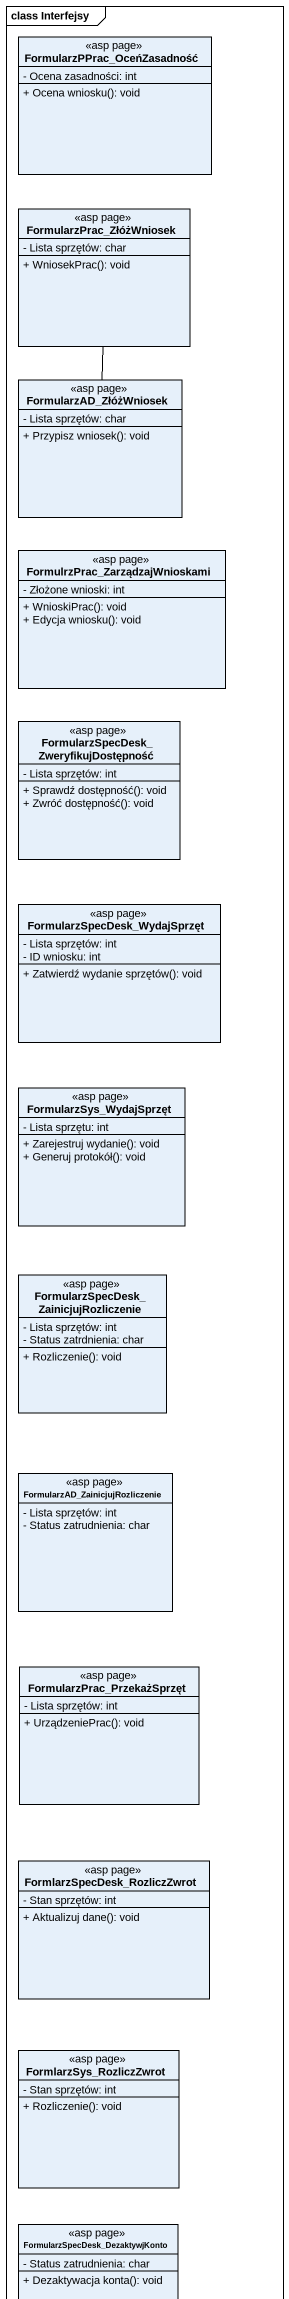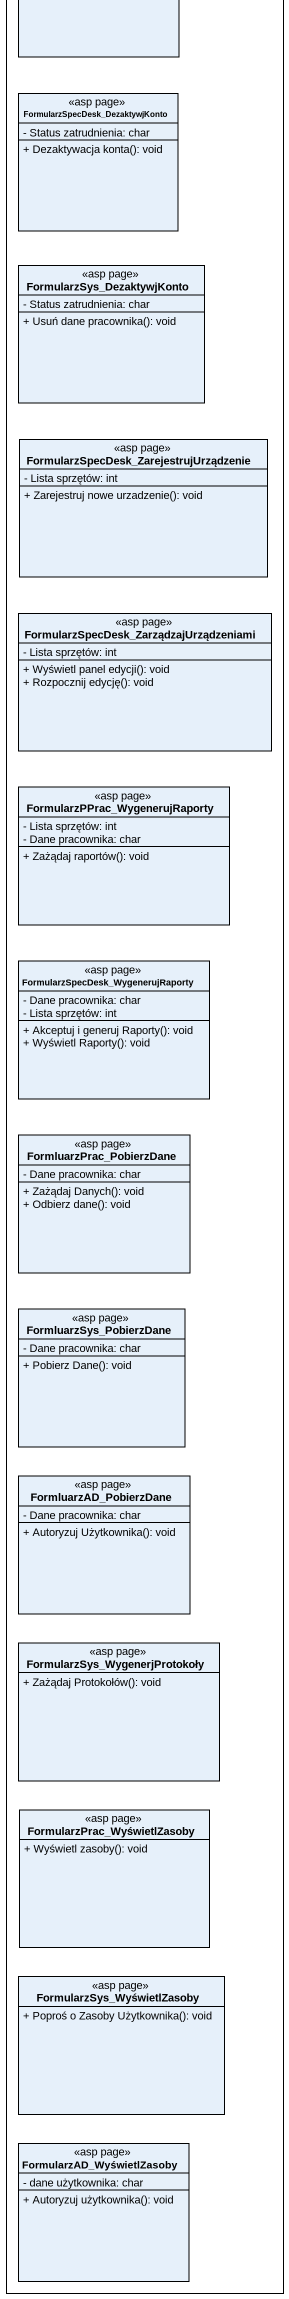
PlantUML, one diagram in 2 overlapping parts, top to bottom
@startuml
mainframe class Interfejsy
hide circle
hide empty members
skinparam classAttributeIconSize 0
class FormularzPPrac_OceńZasadność <<asp page>> {
  - Ocena zasadności: int
  + Ocena wniosku(): void
}
class FormularzPrac_ZłóżWniosek <<asp page>> {
  - Lista sprzętów: char
  + WniosekPrac(): void
}
class FormularzAD_ZłóżWniosek <<asp page>> {
  - Lista sprzętów: char
  + Przypisz wniosek(): void
}
class "FormulrzPrac_ZarządzajWnioskami" as FormulrzPrac <<asp page>> {
  - Złożone wnioski: int
  + WnioskiPrac(): void
  + Edycja wniosku(): void
}
class "FormularzSpecDesk_ZweryfikujDostępność" as FormularzSpecDesk <<asp page>> {
  - Lista sprzętów: int
  + Sprawdź dostępność(): void
  + Zwróć dostępność(): void
}
class "FormularzSpecDesk_WydajSprzęt" as FormularzSpecDesk_2 <<asp page>> {
  - Lista sprzętów: int
  - ID wniosku: int
  + Zatwierdź wydanie sprzętów(): void
}
class FormularzSys_WydajSprzęt <<asp page>> {
  - Lista sprzętu: int
  + Zarejestruj wydanie(): void
  + Generuj protokół(): void
}
class "FormularzSpecDesk_ZainicjujRozliczenie" as FormularzSpecDesk_3 <<asp page>> {
  - Lista sprzętów: int
  - Status zatrdnienia: char
  + Rozliczenie(): void
}
class "FormularzAD_ZainicjujRozliczenie" as FormularzAD <<asp page>> {
  - Lista sprzętów: int
  - Status zatrudnienia: char
}
class FormularzPrac_PrzekażSprzęt <<asp page>> {
  - Lista sprzętów: int
  + UrządzeniePrac(): void
}
class "FormlarzSpecDesk_RozliczZwrot" as FormlarzSpecDesk <<asp page>> {
  - Stan sprzętów: int
  + Aktualizuj dane(): void
}
class FormlarzSys_RozliczZwrot <<asp page>> {
  - Stan sprzętów: int
  + Rozliczenie(): void
}
class "FormularzSpecDesk_DezaktywjKonto" as FormularzSpecDesk_4 <<asp page>> {
  - Status zatrudnienia: char
  + Dezaktywacja konta(): void
}
class FormularzSys_DezaktywjKonto <<asp page>> {
  - Status zatrudnienia: char
  + Usuń dane pracownika(): void
}
class "FormularzSpecDesk_ZarejestrujUrządzenie" as FormularzSpecDesk_5 <<asp page>> {
  - Lista sprzętów: int
  + Zarejestruj nowe urzadzenie(): void
}
class "FormularzSpecDesk_ZarządzajUrządzeniami" as FormularzSpecDesk_6 <<asp page>> {
  - Lista sprzętów: int
  + Wyświetl panel edycji(): void
  + Rozpocznij edycję(): void
}
class "FormularzPPrac_WygenerujRaporty" as FormularzPPrac <<asp page>> {
  - Lista sprzętów: int
  - Dane pracownika: char
  + Zażądaj raportów(): void
}
class "FormularzSpecDesk_WygenerujRaporty" as FormularzSpecDesk_7 <<asp page>> {
  - Dane pracownika: char
  - Lista sprzętów: int
  + Akceptuj i generuj Raporty(): void
  + Wyświetl Raporty(): void
}
class FormluarzPrac_PobierzDane <<asp page>> {
  - Dane pracownika: char
  + Zażądaj Danych(): void
  + Odbierz dane(): void
}
class FormluarzSys_PobierzDane <<asp page>> {
  - Dane pracownika: char
  + Pobierz Dane(): void
}
class FormluarzAD_PobierzDane <<asp page>> {
  - Dane pracownika: char
  + Autoryzuj Użytkownika(): void
}
class "FormularzSys_WygenerjProtokoły" as FormularzSys <<asp page>> {
  + Zażądaj Protokołów(): void
}
class FormularzPrac_WyświetlZasoby <<asp page>> {
  + Wyświetl zasoby(): void
}
class FormularzSys_WyświetlZasoby <<asp page>> {
  + Poproś o Zasoby Użytkownika(): void
}
class FormularzAD_WyświetlZasoby <<asp page>> {
  - dane użytkownika: char
  + Autoryzuj użytkownika(): void
}
FormularzPrac_ZłóżWniosek -- FormularzAD_ZłóżWniosek
@enduml
